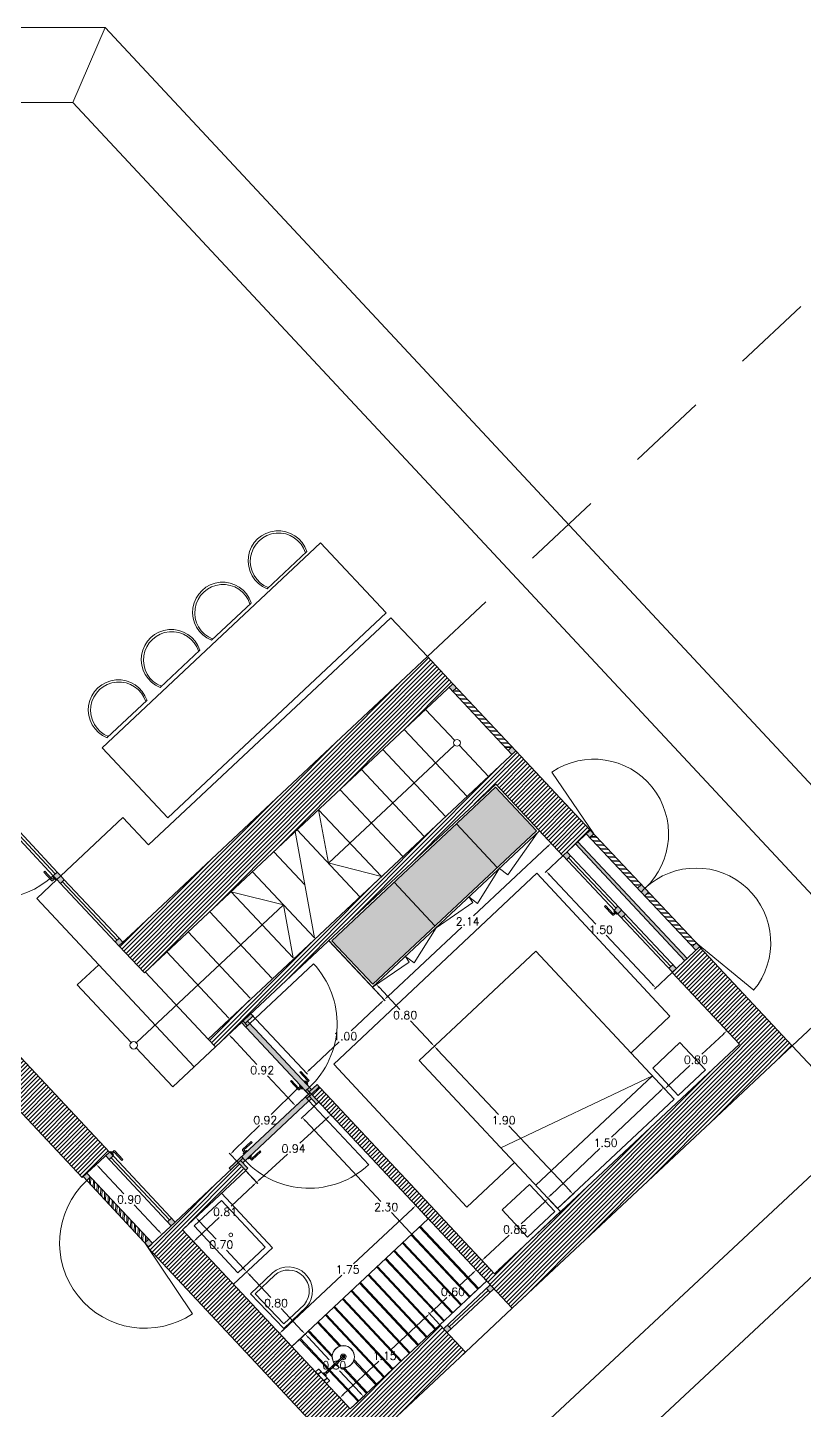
# Model space of a CAD drawing. Header units: millimetres. Extents: x 51 to 284, y 32 to 237.
# Drawn here: x 186.68 to 193.96, y 222.58 to 235.54 of the extents above; entities that cross this region are included whole.
import ezdxf

# ---------------------------------------------------------------- set-up
doc = ezdxf.new("R2010")
doc.units = ezdxf.units.MM
doc.linetypes.add('CENTER2', pattern=[1.125, 0.75, -0.125, 0.125, -0.125])
doc.linetypes.add('JIS_02_0.7', pattern=[1.35, 0.75, -0.6])
for name, color, linetype, lineweight in [('A_Proj03', 251, 'JIS_02_0.7', 13), ('detalle', 6, 'Continuous', 5), ('FUSTERIA', 2, 'Continuous', 15), ('MUR', 5, 'Continuous', 25), ('PROYECTADO', 1, 'Continuous', 18), ('somb. Muro', 251, 'Continuous', 15), ('sombreado', 253, 'Continuous', 13)]:
    doc.layers.add(name, color=color, linetype=linetype, lineweight=lineweight)
doc.layers.add('L01', color=1, linetype='Continuous')
doc.layers.add('SS_VEGETACION', color=7, linetype='Continuous', true_color=0x8ba14f)
doc.styles.add('ROMANS', font='romans.shx')
doc.dimstyles.new('martacota1', dxfattribs={"dimscale": 0.3, "dimtxt": 0.15, "dimasz": 0.15, "dimexe": 0.05, "dimexo": 0, "dimgap": 0.05, "dimtad": 0, "dimtih": 1, "dimtoh": 1, "dimzin": 0, "dimdsep": 46, "dimtxsty": 'ROMANS', "dimcen": 0.05, "dimclrt": 7, "dimadec": 0, "dimazin": 0, "dimtfac": 0.1, "dimtix": 1, "dimtmove": 1, "dimatfit": 3, "dimfxl": 1, "dimtolj": 1, "dimtzin": 1, "dimarcsym": 0})

# ---------------------------------------------------------------- blocks, each defined once
blk = doc.blocks.new('GRIFO DUCHA')
for p, q in [((-0.075, 0.001), (-0.075, 0.039)), ((-0.074, 0.04), (-0.0417, 0.04)), ((-0.074, 0), (-0.0417, 0)), ((-0.0415, 0.0398), (-0.0415, 0.0002)), ((-0.0415, 0.039), (-0.04, 0.039)), ((-0.0415, 0.001), (-0.04, 0.001)), ((-0.04, 0), (-0.04, 0.04)), ((-0.04, 0.04), (-0.012, 0.04)), ((-0.04, 0), (0.04, 0)), ((-0.012, 0.04), (0.04, 0.04)), ((0.04, 0.04), (0.04, 0)), ((0.0415, 0.039), (0.04, 0.039)), ((0.0415, 0.001), (0.04, 0.001)), ((0.0415, 0.0002), (0.0415, 0.0398)), ((0.074, 0.04), (0.0417, 0.04)), ((0.074, 0), (0.0417, 0)), ((0.075, 0.039), (0.075, 0.001))]:
    blk.add_line(p, q)
for centre, radius, start, end in [((-0.074, 0.039), 0.001, 90, 180), ((-0.074, 0.001), 0.001, 180, 270), ((-0.0417, 0.0398), 0.0002, 0, 90), ((-0.0417, 0.0002), 0.0002, 270, 0), ((0.0417, 0.0398), 0.0002, 90, 180), ((0.0417, 0.0002), 0.0002, 180, 270), ((0.074, 0.039), 0.001, 0, 90), ((0.074, 0.001), 0.001, 270, 0)]:
    blk.add_arc(centre, radius, start, end)
blk = doc.blocks.new('SE2')
at = {"linetype": 'Continuous'}
for p, q in [((171, 778), (171, 764)), ((242, 778), (172, 778)), ((172, 763), (241, 763)), ((191, 763), (191, 691)), ((222, 691), (222, 763)), ((242, 764), (242, 778)), ((195, 691), (191, 691)), ((191, 691), (191, 684)), ((195, 707), (195, 666)), ((195, 666), (195, 347)), ((218, 666), (218, 707)), ((222, 691), (218, 691)), ((218, 347), (218, 666)), ((223, 725), (222, 725)), ((222, 684), (222, 691)), ((191, 315), (191, 310)), ((191, 303), (191, 310)), ((191, 303), (191, 299)), ((195, 347), (195, 307)), ((202, 295), (201, 295)), ((202, 295), (211, 295)), ((213, 295), (211, 295)), ((218, 307), (218, 347)), ((223, 310), (223, 315)), ((223, 303), (223, 310)), ((223, 299), (223, 303))]:
    blk.add_line(p, q, dxfattribs=at)
at = {"linetype": 'CENTER2'}
blk.add_line((227, 778), (187, 778), dxfattribs=at)
at = {"linetype": 'Continuous'}
for centre, radius, start, end in [((172, 778), 0.2, 90, 180), ((172, 764), 1, 180, 270), ((241, 764), 1, 270, 0), ((242, 778), 0.2, 0, 90), ((207, 307), 200, 93.2889, 0), ((207, 307), 198, 93.3315, 0), ((207, 307), 198, 93.3315, 0), ((191, 691), 0.2, 90, 180), ((191, 684), 0.2, 180, 262.9118), ((207, 807), 125, 262.9118, 264.7213), ((207, 707), 11.5, 0, 180), ((207, 807), 125, 275.2787, 277.0882), ((207, 307), 200, 0, 86.7111), ((207, 307), 198, 0, 86.6685), ((207, 307), 198, 0, 86.6685), ((222, 691), 0.2, 0, 90), ((222, 684), 0.2, 277.0882, 0), ((207, 307), 49.6, 103.398, 0), ((207, 307), 27.7, 114.5132, 0), ((207, 307), 18, 156.4435, 203.5565), ((207, 307), 18, 129.709, 156.4435), ((197, 312), 6.74, 149.0142, 158.6471), ((197, 302), 7.29, 201.7179, 210.6195), ((207, 307), 18, 203.5565, 336.4435), ((207, 307), 16.4, 134.6563, 167.9269), ((207, 307), 16.4, 192.0731, 347.9269), ((207, 307), 14.7, 141.4728, 0), ((207, 307), 13.5, 148.4137, 0), ((207, 307), 13.3, 149.8441, 244.4562), ((207, 307), 11.5, 180, 0), ((207, 307), 13.3, 295.5438, 30.1559), ((207, 307), 49.6, 0, 76.602), ((207, 307), 27.7, 0, 65.4868), ((207, 307), 18, 23.5565, 50.291), ((207, 307), 16.4, 12.0731, 45.3437), ((207, 307), 14.7, 0, 38.5272), ((207, 307), 13.5, 0, 31.5863), ((217, 311), 7.29, 21.7179, 30.6195), ((207, 307), 18, 336.4435, 23.5565), ((217, 302), 6.74, 329.0149, 338.6478)]:
    blk.add_arc(centre, radius, start, end, dxfattribs=at)
blk = doc.blocks.new('DUCHA')
blk.add_lwpolyline([(0.007, 0.266), (0.007, 0.287, 1), (-0.005, 0.287), (-0.005, 0.266), (-0.005, 0.099), (-0.005, 0.077, 1), (0.007, 0.077), (0.007, 0.099)], format="xyb", close=True)
at = {"xscale": -0.0005238808391526, "yscale": 0.0005238808391526, "zscale": 0.0005238808391526, "rotation": 180}
blk.add_blockref('SE2', (-0.108, 0.448), dxfattribs=at)
at = {"extrusion": (0, 0, -1), "zscale": -0.9999999999999994}
blk.add_blockref('GRIFO DUCHA', (0, 0), dxfattribs=at)
blk = doc.blocks.new('*D172')
at = {"layer": 'Defpoints', "color": 0, "transparency": 16777216}
for p in [(188.72, 224.833), (188.824, 224.722), (188.128, 224.276)]:
    blk.add_point(p, dxfattribs=at)
at = {"layer": 'SS_VEGETACION', "color": 0, "lineweight": -2, "transparency": 16777216}
for p, q in [((188.72, 224.833), (188.834, 224.711)), ((188.791, 224.691), (188.584, 224.496)), ((188.265, 224.196), (188.472, 224.391)), ((188.128, 224.276), (188.242, 224.154))]:
    blk.add_line(p, q, dxfattribs=at)
at = {"layer": 'SS_VEGETACION', "color": 0, "transparency": 16777216}
for points in [[(188.786, 224.697), (188.796, 224.686), (188.824, 224.722)], [(188.26, 224.201), (188.27, 224.19), (188.232, 224.165)]]:
    blk.add_solid(points, dxfattribs=at)
at = {"layer": 'SS_VEGETACION', "color": 7, "transparency": 16777216, "insert": (188.528, 224.444), "char_height": 0.075, "attachment_point": 5, "style": 'ROMANS'}
blk.add_mtext('\\A1;0.81', dxfattribs=at)
blk = doc.blocks.new('*D173')
at = {"layer": 'Defpoints', "color": 0, "transparency": 16777216}
for p in [(189.415, 225.466), (189.518, 225.353), (188.72, 224.833)]:
    blk.add_point(p, dxfattribs=at)
at = {"layer": 'SS_VEGETACION', "color": 0, "lineweight": -2, "transparency": 16777216}
for p, q in [((189.415, 225.466), (189.528, 225.342)), ((189.484, 225.323), (189.228, 225.089)), ((188.856, 224.751), (189.112, 224.984)), ((188.72, 224.833), (188.832, 224.709))]:
    blk.add_line(p, q, dxfattribs=at)
at = {"layer": 'SS_VEGETACION', "color": 0, "transparency": 16777216}
for points in [[(189.479, 225.328), (189.489, 225.317), (189.518, 225.353)], [(188.85, 224.756), (188.861, 224.745), (188.822, 224.72)]]:
    blk.add_solid(points, dxfattribs=at)
at = {"layer": 'SS_VEGETACION', "color": 7, "transparency": 16777216, "insert": (189.17, 225.037), "char_height": 0.075, "attachment_point": 5, "style": 'ROMANS'}
blk.add_mtext('\\A1;0.94', dxfattribs=at)
blk = doc.blocks.new('*D174')
at = {"layer": 'Defpoints', "color": 0, "transparency": 16777216}
for p in [(188.128, 224.276), (188.731, 223.881), (188.607, 223.765)]:
    blk.add_point(p, dxfattribs=at)
at = {"layer": 'SS_VEGETACION', "color": 0, "lineweight": -2, "transparency": 16777216}
for p, q in [((188.128, 224.276), (188.263, 224.403)), ((188.283, 224.36), (188.443, 224.189)), ((188.701, 223.914), (188.541, 224.084)), ((188.607, 223.765), (188.742, 223.892))]:
    blk.add_line(p, q, dxfattribs=at)
at = {"layer": 'SS_VEGETACION', "color": 0, "transparency": 16777216}
for points in [[(188.288, 224.365), (188.277, 224.355), (188.252, 224.393)], [(188.706, 223.919), (188.695, 223.909), (188.731, 223.881)]]:
    blk.add_solid(points, dxfattribs=at)
at = {"layer": 'SS_VEGETACION', "color": 7, "transparency": 16777216, "insert": (188.492, 224.137), "char_height": 0.075, "attachment_point": 5, "style": 'ROMANS'}
blk.add_mtext('\\A1;0.70', dxfattribs=at)
blk = doc.blocks.new('*D175')
at = {"layer": 'Defpoints', "color": 0, "transparency": 16777216}
for p in [(188.607, 223.765), (189.154, 223.181), (189.279, 223.298)]:
    blk.add_point(p, dxfattribs=at)
at = {"layer": 'SS_VEGETACION', "color": 0, "lineweight": -2, "transparency": 16777216}
for p, q in [((188.607, 223.765), (188.742, 223.892)), ((188.762, 223.848), (188.956, 223.642)), ((189.248, 223.33), (189.054, 223.537)), ((189.154, 223.181), (189.289, 223.308))]:
    blk.add_line(p, q, dxfattribs=at)
at = {"layer": 'SS_VEGETACION', "color": 0, "transparency": 16777216}
for points in [[(188.768, 223.854), (188.757, 223.843), (188.731, 223.881)], [(189.253, 223.335), (189.242, 223.325), (189.279, 223.298)]]:
    blk.add_solid(points, dxfattribs=at)
at = {"layer": 'SS_VEGETACION', "color": 7, "transparency": 16777216, "insert": (189.005, 223.589), "char_height": 0.075, "attachment_point": 5, "style": 'ROMANS'}
blk.add_mtext('\\A1;0.80', dxfattribs=at)
blk = doc.blocks.new('*D176')
at = {"layer": 'Defpoints', "color": 0, "transparency": 16777216}
for p in [(189.154, 223.181), (189.826, 222.714), (189.701, 222.597)]:
    blk.add_point(p, dxfattribs=at)
at = {"layer": 'SS_VEGETACION', "color": 0, "lineweight": -2, "transparency": 16777216}
for p, q in [((189.154, 223.181), (189.29, 223.308)), ((189.309, 223.265), (189.503, 223.058)), ((189.795, 222.747), (189.601, 222.953)), ((189.701, 222.597), (189.837, 222.724))]:
    blk.add_line(p, q, dxfattribs=at)
at = {"layer": 'SS_VEGETACION', "color": 0, "transparency": 16777216}
for points in [[(189.315, 223.27), (189.304, 223.26), (189.279, 223.298)], [(189.8, 222.752), (189.789, 222.742), (189.826, 222.714)]]:
    blk.add_solid(points, dxfattribs=at)
at = {"layer": 'SS_VEGETACION', "color": 7, "transparency": 16777216, "insert": (189.552, 223.006), "char_height": 0.075, "attachment_point": 5, "style": 'ROMANS'}
blk.add_mtext('\\A1;0.80', dxfattribs=at)
blk = doc.blocks.new('*D177')
at = {"layer": 'Defpoints', "color": 0, "transparency": 16777216}
for p in [(190.445, 223.49), (190.542, 223.386), (189.701, 222.597)]:
    blk.add_point(p, dxfattribs=at)
at = {"layer": 'SS_VEGETACION', "color": 0, "lineweight": -2, "transparency": 16777216}
for p, q in [((190.412, 223.459), (190.08, 223.148)), ((190.542, 223.386), (190.435, 223.501)), ((189.636, 222.732), (189.968, 223.043)), ((189.701, 222.597), (189.593, 222.712))]:
    blk.add_line(p, q, dxfattribs=at)
at = {"layer": 'SS_VEGETACION', "color": 0, "transparency": 16777216}
for points in [[(190.407, 223.464), (190.417, 223.453), (190.445, 223.49)], [(189.631, 222.738), (189.642, 222.727), (189.604, 222.701)]]:
    blk.add_solid(points, dxfattribs=at)
at = {"layer": 'SS_VEGETACION', "color": 7, "transparency": 16777216, "insert": (190.024, 223.095), "char_height": 0.075, "attachment_point": 5, "style": 'ROMANS'}
blk.add_mtext('\\A1;1.15', dxfattribs=at)
blk = doc.blocks.new('*D178')
at = {"layer": 'Defpoints', "color": 0, "transparency": 16777216}
for p in [(190.883, 223.9), (190.98, 223.796), (190.542, 223.386)]:
    blk.add_point(p, dxfattribs=at)
at = {"layer": 'SS_VEGETACION', "color": 0, "lineweight": -2, "transparency": 16777216}
for p, q in [((190.85, 223.869), (190.72, 223.747)), ((190.98, 223.796), (190.872, 223.911)), ((190.478, 223.52), (190.608, 223.642)), ((190.542, 223.386), (190.435, 223.501))]:
    blk.add_line(p, q, dxfattribs=at)
at = {"layer": 'SS_VEGETACION', "color": 0, "transparency": 16777216}
for points in [[(190.845, 223.875), (190.855, 223.864), (190.883, 223.9)], [(190.472, 223.526), (190.483, 223.515), (190.445, 223.49)]]:
    blk.add_solid(points, dxfattribs=at)
at = {"layer": 'SS_VEGETACION', "color": 7, "transparency": 16777216, "insert": (190.664, 223.695), "char_height": 0.075, "attachment_point": 5, "style": 'ROMANS'}
blk.add_mtext('\\A1;0.60', dxfattribs=at)
blk = doc.blocks.new('*D179')
at = {"layer": 'Defpoints', "color": 0, "transparency": 16777216}
for p in [(189.406, 225.474), (190.98, 223.796), (190.825, 223.65)]:
    blk.add_point(p, dxfattribs=at)
at = {"layer": 'SS_VEGETACION', "color": 0, "lineweight": -2, "transparency": 16777216}
for p, q in [((189.406, 225.474), (189.24, 225.318)), ((189.282, 225.296), (189.988, 224.542)), ((190.794, 223.683), (190.087, 224.437)), ((190.98, 223.796), (190.814, 223.64))]:
    blk.add_line(p, q, dxfattribs=at)
at = {"layer": 'SS_VEGETACION', "color": 0, "transparency": 16777216}
for points in [[(189.287, 225.301), (189.276, 225.291), (189.251, 225.329)], [(190.799, 223.688), (190.788, 223.678), (190.825, 223.65)]]:
    blk.add_solid(points, dxfattribs=at)
at = {"layer": 'SS_VEGETACION', "color": 7, "transparency": 16777216, "insert": (190.038, 224.489), "char_height": 0.075, "attachment_point": 5, "style": 'ROMANS'}
blk.add_mtext('\\A1;2.30', dxfattribs=at)
blk = doc.blocks.new('*D180')
at = {"layer": 'Defpoints', "color": 0, "transparency": 16777216}
for p in [(190.317, 224.504), (190.433, 224.38), (189.154, 223.181)]:
    blk.add_point(p, dxfattribs=at)
at = {"layer": 'SS_VEGETACION', "color": 0, "lineweight": -2, "transparency": 16777216}
for p, q in [((190.433, 224.38), (190.306, 224.515)), ((190.284, 224.473), (189.733, 223.957)), ((189.071, 223.336), (189.621, 223.852)), ((189.154, 223.181), (189.028, 223.316))]:
    blk.add_line(p, q, dxfattribs=at)
at = {"layer": 'SS_VEGETACION', "color": 0, "transparency": 16777216}
for points in [[(190.279, 224.478), (190.289, 224.467), (190.317, 224.504)], [(189.066, 223.341), (189.076, 223.33), (189.038, 223.305)]]:
    blk.add_solid(points, dxfattribs=at)
at = {"layer": 'SS_VEGETACION', "color": 7, "transparency": 16777216, "insert": (189.677, 223.904), "char_height": 0.075, "attachment_point": 5, "style": 'ROMANS'}
blk.add_mtext('\\A1;1.75', dxfattribs=at)
blk = doc.blocks.new('*D181')
at = {"layer": 'Defpoints', "color": 0, "transparency": 16777216}
for p in [(191.556, 224.57), (191.673, 224.446), (191.053, 223.864)]:
    blk.add_point(p, dxfattribs=at)
at = {"layer": 'SS_VEGETACION', "color": 0, "lineweight": -2, "transparency": 16777216}
for p, q in [((191.524, 224.539), (191.302, 224.332)), ((191.673, 224.446), (191.546, 224.581)), ((190.969, 224.02), (191.19, 224.227)), ((191.053, 223.864), (190.926, 224))]:
    blk.add_line(p, q, dxfattribs=at)
at = {"layer": 'SS_VEGETACION', "color": 0, "transparency": 16777216}
for points in [[(191.519, 224.545), (191.529, 224.534), (191.556, 224.57)], [(190.964, 224.025), (190.974, 224.014), (190.936, 223.989)]]:
    blk.add_solid(points, dxfattribs=at)
at = {"layer": 'SS_VEGETACION', "color": 7, "transparency": 16777216, "insert": (191.246, 224.279), "char_height": 0.075, "attachment_point": 5, "style": 'ROMANS'}
blk.add_mtext('\\A1;0.85', dxfattribs=at)
blk = doc.blocks.new('*D182')
at = {"layer": 'Defpoints', "color": 0, "transparency": 16777216}
for p in [(192.639, 225.607), (192.639, 225.607), (191.551, 224.574)]:
    blk.add_point(p, dxfattribs=at)
at = {"layer": 'SS_VEGETACION', "color": 0, "lineweight": -2, "transparency": 16777216}
for p, q in [((192.607, 225.576), (192.151, 225.143)), ((192.639, 225.607), (192.629, 225.618)), ((191.584, 224.605), (192.04, 225.038)), ((191.551, 224.574), (191.541, 224.585))]:
    blk.add_line(p, q, dxfattribs=at)
at = {"layer": 'SS_VEGETACION', "color": 0, "transparency": 16777216}
for points in [[(192.601, 225.581), (192.612, 225.571), (192.639, 225.607)], [(191.579, 224.611), (191.589, 224.6), (191.551, 224.574)]]:
    blk.add_solid(points, dxfattribs=at)
at = {"layer": 'SS_VEGETACION', "color": 7, "transparency": 16777216, "insert": (192.095, 225.091), "char_height": 0.075, "attachment_point": 5, "style": 'ROMANS'}
blk.add_mtext('\\A1;1.50', dxfattribs=at)
blk = doc.blocks.new('*D183')
at = {"layer": 'Defpoints', "color": 0, "transparency": 16777216}
for p in [(193.232, 226.142), (193.232, 226.141), (192.651, 225.596)]:
    blk.add_point(p, dxfattribs=at)
at = {"layer": 'SS_VEGETACION', "color": 0, "lineweight": -2, "transparency": 16777216}
for p, q in [((193.199, 226.111), (192.997, 225.922)), ((193.232, 226.141), (193.221, 226.153)), ((192.683, 225.627), (192.885, 225.817)), ((192.651, 225.596), (192.64, 225.608))]:
    blk.add_line(p, q, dxfattribs=at)
at = {"layer": 'SS_VEGETACION', "color": 0, "transparency": 16777216}
for points in [[(193.194, 226.117), (193.204, 226.106), (193.232, 226.142)], [(192.678, 225.633), (192.688, 225.622), (192.65, 225.597)]]:
    blk.add_solid(points, dxfattribs=at)
at = {"layer": 'SS_VEGETACION', "color": 7, "transparency": 16777216, "insert": (192.941, 225.869), "char_height": 0.075, "attachment_point": 5, "style": 'ROMANS'}
blk.add_mtext('\\A1;0.80', dxfattribs=at)
blk = doc.blocks.new('*D184')
at = {"layer": 'Defpoints', "color": 0, "transparency": 16777216}
for p in [(190.489, 225.996), (190.346, 225.862), (191.645, 224.475)]:
    blk.add_point(p, dxfattribs=at)
at = {"layer": 'SS_VEGETACION', "color": 0, "lineweight": -2, "transparency": 16777216}
for p, q in [((190.346, 225.862), (190.5, 226.007)), ((190.52, 225.963), (191.09, 225.356)), ((191.758, 224.643), (191.188, 225.251)), ((191.645, 224.475), (191.8, 224.62))]:
    blk.add_line(p, q, dxfattribs=at)
at = {"layer": 'SS_VEGETACION', "color": 0, "transparency": 16777216}
for points in [[(190.526, 225.969), (190.515, 225.958), (190.489, 225.996)], [(191.764, 224.648), (191.753, 224.638), (191.789, 224.61)]]:
    blk.add_solid(points, dxfattribs=at)
at = {"layer": 'SS_VEGETACION', "color": 7, "transparency": 16777216, "insert": (191.139, 225.303), "char_height": 0.075, "attachment_point": 5, "style": 'ROMANS'}
blk.add_mtext('\\A1;1.90', dxfattribs=at)
blk = doc.blocks.new('*D185')
at = {"layer": 'Defpoints', "color": 0, "transparency": 16777216}
for p in [(189.943, 226.579), (189.943, 226.579), (190.489, 225.996)]:
    blk.add_point(p, dxfattribs=at)
at = {"layer": 'SS_VEGETACION', "color": 0, "lineweight": -2, "transparency": 16777216}
for p, q in [((189.943, 226.579), (189.954, 226.59)), ((189.974, 226.547), (190.167, 226.34)), ((190.459, 226.029), (190.265, 226.235)), ((190.489, 225.996), (190.5, 226.007))]:
    blk.add_line(p, q, dxfattribs=at)
at = {"layer": 'SS_VEGETACION', "color": 0, "transparency": 16777216}
for points in [[(189.979, 226.552), (189.968, 226.541), (189.943, 226.579)], [(190.464, 226.034), (190.453, 226.024), (190.489, 225.996)]]:
    blk.add_solid(points, dxfattribs=at)
at = {"layer": 'SS_VEGETACION', "color": 7, "transparency": 16777216, "insert": (190.216, 226.288), "char_height": 0.075, "attachment_point": 5, "style": 'ROMANS'}
blk.add_mtext('\\A1;0.80', dxfattribs=at)
blk = doc.blocks.new('*D186')
at = {"layer": 'Defpoints', "color": 0, "transparency": 16777216}
for p in [(191.475, 228.016), (191.584, 227.899), (189.911, 226.549)]:
    blk.add_point(p, dxfattribs=at)
at = {"layer": 'SS_VEGETACION', "color": 0, "lineweight": -2, "transparency": 16777216}
for p, q in [((191.475, 228.016), (191.594, 227.888)), ((191.551, 227.868), (190.858, 227.218)), ((190.053, 226.463), (190.746, 227.113)), ((189.911, 226.549), (190.03, 226.422))]:
    blk.add_line(p, q, dxfattribs=at)
at = {"layer": 'SS_VEGETACION', "color": 0, "transparency": 16777216}
for points in [[(191.546, 227.874), (191.557, 227.863), (191.584, 227.899)], [(190.048, 226.469), (190.058, 226.458), (190.02, 226.433)]]:
    blk.add_solid(points, dxfattribs=at)
at = {"layer": 'SS_VEGETACION', "color": 7, "transparency": 16777216, "insert": (190.802, 227.166), "char_height": 0.075, "attachment_point": 5, "style": 'ROMANS'}
blk.add_mtext('\\A1;2.14', dxfattribs=at)
blk = doc.blocks.new('*D187')
at = {"layer": 'Defpoints', "color": 0, "transparency": 16777216}
for p in [(188.682, 226.22), (189.31, 225.548), (189.19, 225.436)]:
    blk.add_point(p, dxfattribs=at)
at = {"layer": 'SS_VEGETACION', "color": 0, "lineweight": -2, "transparency": 16777216}
for p, q in [((188.682, 226.22), (188.551, 226.097)), ((188.593, 226.075), (188.827, 225.825)), ((189.159, 225.469), (188.925, 225.72)), ((189.31, 225.548), (189.179, 225.426))]:
    blk.add_line(p, q, dxfattribs=at)
at = {"layer": 'SS_VEGETACION', "color": 0, "transparency": 16777216}
for points in [[(188.598, 226.08), (188.587, 226.07), (188.562, 226.108)], [(189.165, 225.474), (189.154, 225.464), (189.19, 225.436)]]:
    blk.add_solid(points, dxfattribs=at)
at = {"layer": 'SS_VEGETACION', "color": 7, "transparency": 16777216, "insert": (188.876, 225.772), "char_height": 0.075, "attachment_point": 5, "style": 'ROMANS'}
blk.add_mtext('\\A1;0.92', dxfattribs=at)
blk = doc.blocks.new('*D188')
at = {"layer": 'Defpoints', "color": 0, "transparency": 16777216}
for p in [(189.31, 225.548), (188.576, 224.983), (188.651, 224.906)]:
    blk.add_point(p, dxfattribs=at)
at = {"layer": 'SS_VEGETACION', "color": 0, "lineweight": -2, "transparency": 16777216}
for p, q in [((189.202, 225.594), (188.959, 225.357)), ((189.31, 225.548), (189.224, 225.636)), ((188.608, 225.015), (188.851, 225.252)), ((188.651, 224.906), (188.565, 224.994))]:
    blk.add_line(p, q, dxfattribs=at)
at = {"layer": 'SS_VEGETACION', "color": 0, "transparency": 16777216}
for points in [[(189.197, 225.6), (189.207, 225.589), (189.234, 225.626)], [(188.603, 225.02), (188.613, 225.009), (188.576, 224.983)]]:
    blk.add_solid(points, dxfattribs=at)
at = {"layer": 'SS_VEGETACION', "color": 7, "transparency": 16777216, "insert": (188.905, 225.304), "char_height": 0.075, "attachment_point": 5, "style": 'ROMANS'}
blk.add_mtext('\\A1;0.92', dxfattribs=at)
blk = doc.blocks.new('*D189')
at = {"layer": 'Defpoints', "color": 0, "transparency": 16777216}
for p in [(191.694, 227.782), (192.72, 226.688), (192.564, 226.542)]:
    blk.add_point(p, dxfattribs=at)
at = {"layer": 'SS_VEGETACION', "color": 0, "lineweight": -2, "transparency": 16777216}
for p, q in [((191.694, 227.782), (191.527, 227.626)), ((191.569, 227.603), (192.002, 227.142)), ((192.533, 226.575), (192.1, 227.037)), ((192.72, 226.688), (192.553, 226.532))]:
    blk.add_line(p, q, dxfattribs=at)
at = {"layer": 'SS_VEGETACION', "color": 0, "transparency": 16777216}
for points in [[(191.574, 227.609), (191.563, 227.598), (191.538, 227.636)], [(192.539, 226.58), (192.528, 226.57), (192.564, 226.542)]]:
    blk.add_solid(points, dxfattribs=at)
at = {"layer": 'SS_VEGETACION', "color": 7, "transparency": 16777216, "insert": (192.051, 227.089), "char_height": 0.075, "attachment_point": 5, "style": 'ROMANS'}
blk.add_mtext('\\A1;1.50', dxfattribs=at)
blk = doc.blocks.new('*D195')
at = {"layer": 'Defpoints', "color": 0, "transparency": 16777216}
for p in [(187.444, 225.005), (188.059, 224.349), (187.936, 224.233)]:
    blk.add_point(p, dxfattribs=at)
at = {"layer": 'SS_VEGETACION', "color": 0, "lineweight": -2, "transparency": 16777216}
for p, q in [((187.444, 225.005), (187.309, 224.879)), ((187.351, 224.857), (187.579, 224.614)), ((187.905, 224.266), (187.677, 224.509)), ((188.059, 224.349), (187.925, 224.223))]:
    blk.add_line(p, q, dxfattribs=at)
at = {"layer": 'SS_VEGETACION', "color": 0, "transparency": 16777216}
for points in [[(187.357, 224.862), (187.346, 224.852), (187.32, 224.89)], [(187.911, 224.271), (187.9, 224.261), (187.936, 224.233)]]:
    blk.add_solid(points, dxfattribs=at)
at = {"layer": 'SS_VEGETACION', "color": 7, "transparency": 16777216, "insert": (187.628, 224.561), "char_height": 0.075, "attachment_point": 5, "style": 'ROMANS'}
blk.add_mtext('\\A1;0.90', dxfattribs=at)
blk = doc.blocks.new('*D196')
at = {"layer": 'Defpoints', "color": 0, "transparency": 16777216}
for p in [(189.499, 226.986), (190.019, 226.432), (188.769, 226.301)]:
    blk.add_point(p, dxfattribs=at)
at = {"layer": 'SS_VEGETACION', "color": 0, "lineweight": -2, "transparency": 16777216}
for p, q in [((189.499, 226.986), (190.029, 226.421)), ((188.769, 226.301), (189.299, 225.736)), ((189.986, 226.401), (189.71, 226.142)), ((189.322, 225.778), (189.598, 226.037))]:
    blk.add_line(p, q, dxfattribs=at)
at = {"layer": 'SS_VEGETACION', "color": 0, "transparency": 16777216}
for points in [[(189.981, 226.406), (189.991, 226.396), (190.019, 226.432)], [(189.316, 225.784), (189.327, 225.773), (189.289, 225.747)]]:
    blk.add_solid(points, dxfattribs=at)
at = {"layer": 'SS_VEGETACION', "color": 7, "transparency": 16777216, "insert": (189.654, 226.09), "char_height": 0.075, "attachment_point": 5, "style": 'ROMANS'}
blk.add_mtext('\\A1;1.00', dxfattribs=at)

msp = doc.modelspace()

# ---------------------------------------------------------------- hatches: boundary and pattern name
at = {"layer": 'somb. Muro'}
h = msp.add_hatch(dxfattribs=at)
h.set_pattern_fill('ANSI31', color=256, scale=0.0089, angle=0.1504)
h.set_pattern_definition([(45.150388, (-20.914098, 200.563602), (-0.0200334467, 0.0199285553), [])])
h.paths.add_polyline_path([(186.521, 225.99), (186.266, 225.75), (187.188, 224.766), (187.444, 225.005)])
h.paths.add_polyline_path([(188.059, 224.349), (187.804, 224.109), (189.685, 222.102), (189.94, 222.342)])
h.paths.add_polyline_path([(190.782, 223.13), (190.542, 223.386), (189.701, 222.597), (189.94, 222.342)])
h.paths.add_polyline_path([(188.37, 226.064), (188.438, 225.991), (188.696, 226.233), (188.805, 226.335), (191.065, 228.453), (190.996, 228.526)])
h.paths.add_polyline_path([(189.411, 225.616), (189.338, 225.548), (190.98, 223.796), (191.219, 223.541), (193.844, 226.001), (192.975, 226.927), (192.72, 226.688), (193.349, 226.017), (191.053, 223.864)])
h.paths.add_polyline_path([(188.647, 224.9), (188.059, 224.349), (188.128, 224.276), (188.715, 224.827)])
h.paths.add_polyline_path([(187.772, 226.683), (190.663, 229.393), (190.424, 229.649), (187.788, 227.177), (187.788, 227.177), (187.751, 227.143), (187.64, 227.039), (187.532, 226.938)])
h.paths.add_polyline_path([(191.252, 228.766), (190.996, 228.526), (191.694, 227.782), (191.949, 228.022)])
at = {"layer": 'sombreado', "transparency": 33554564}
h = msp.add_hatch(color=256, dxfattribs=at)
h.dxf.hatch_style = 1
h.paths.add_polyline_path([(190.698, 229.357), (190.663, 229.393), (190.627, 229.359), (190.661, 229.323)])
h.paths.add_polyline_path([(191.252, 228.766), (191.217, 228.802), (191.181, 228.768), (191.215, 228.732)])
at = {"layer": 'sombreado'}
h = msp.add_hatch(dxfattribs=at)
h.set_pattern_fill('ANSI32', color=256, scale=0.0038, angle=132.9316)
h.set_pattern_definition([(177.93159, (-31.84513, 293.85956), (-0.0013063757, -0.036171417), []), (177.93159, (-31.856753, 293.872054), (-0.0013063757, -0.036171417), [])])
h.paths.add_polyline_path([(191.181, 228.768), (191.217, 228.802), (190.698, 229.357), (190.661, 229.323)])
at = {"layer": 'sombreado', "transparency": 33554564}
h = msp.add_hatch(color=256, dxfattribs=at)
h.dxf.hatch_style = 1
h.paths.add_polyline_path([(189.529, 226.986), (189.912, 226.577), (191.447, 228.017), (191.064, 228.425)])
h = msp.add_hatch(color=256, dxfattribs=at)
h.dxf.hatch_style = 1
h.paths.add_polyline_path([(186.987, 227.593), (186.953, 227.629), (186.916, 227.595), (186.95, 227.559)])
h.paths.add_polyline_path([(187.021, 227.556), (186.987, 227.593), (186.95, 227.559), (186.985, 227.522)])
h.paths.add_polyline_path([(186.407, 228.214), (186.373, 228.251), (186.337, 228.217), (186.371, 228.18)])
h.paths.add_polyline_path([(187.534, 227.009), (187.498, 226.975), (187.532, 226.938), (187.568, 226.972)])
h = msp.add_hatch(color=256, dxfattribs=at)
h.dxf.hatch_style = 1
h.paths.add_polyline_path([(192.943, 226.967), (192.978, 226.93), (192.941, 226.896), (192.907, 226.932)])
h.paths.add_polyline_path([(192.464, 227.477), (192.498, 227.44), (192.462, 227.406), (192.428, 227.442)])
h.paths.add_polyline_path([(192.43, 227.513), (192.464, 227.477), (192.428, 227.442), (192.393, 227.479)])
h.paths.add_polyline_path([(191.95, 228.023), (191.985, 227.987), (191.948, 227.953), (191.914, 227.989)])
h.paths.add_polyline_path([(191.732, 227.818), (191.766, 227.781), (191.73, 227.747), (191.695, 227.784)])
h.paths.add_polyline_path([(192.211, 227.308), (192.245, 227.271), (192.209, 227.237), (192.175, 227.273)])
h.paths.add_polyline_path([(192.245, 227.271), (192.28, 227.235), (192.243, 227.201), (192.209, 227.237)])
h.paths.add_polyline_path([(192.725, 226.761), (192.759, 226.725), (192.722, 226.69), (192.688, 226.727)])
at = {"layer": 'sombreado'}
h = msp.add_hatch(dxfattribs=at)
h.set_pattern_fill('ANSI32', color=256, scale=0.0038, angle=132.9316)
h.set_pattern_definition([(177.93159, (306.606046, 146.447857), (-0.001306376, -0.036171417), []), (177.93159, (306.594424, 146.46035), (-0.001306376, -0.036171417), [])])
h.paths.add_polyline_path([(192.498, 227.44), (192.462, 227.406), (192.907, 226.932), (192.943, 226.967)])
h.paths.add_polyline_path([(192.393, 227.479), (192.43, 227.513), (191.985, 227.987), (191.948, 227.953)])
at = {"layer": 'sombreado', "transparency": 33554564}
h = msp.add_hatch(color=256, dxfattribs=at)
h.dxf.hatch_style = 1
h.paths.add_polyline_path([(191.834, 227.913), (191.812, 227.893), (192.837, 226.797), (192.859, 226.818)])
h = msp.add_hatch(color=256, dxfattribs=at)
h.dxf.hatch_style = 1
h.paths.add_polyline_path([(188.79, 226.28), (188.769, 226.302), (188.696, 226.233), (188.717, 226.211)])
h.paths.add_polyline_path([(188.696, 226.233), (188.682, 226.219), (188.722, 226.176), (188.737, 226.189)])
h.paths.add_polyline_path([(188.759, 226.21), (188.739, 226.232), (188.717, 226.211), (188.737, 226.189)])
h.paths.add_polyline_path([(188.806, 226.159), (188.759, 226.21), (188.737, 226.189), (188.722, 226.176), (189.282, 225.577), (189.319, 225.612)])
h.paths.add_polyline_path([(189.319, 225.612), (189.297, 225.591), (189.317, 225.569), (189.338, 225.547), (189.411, 225.616), (189.391, 225.638), (189.339, 225.59)])
h.paths.add_polyline_path([(189.297, 225.591), (189.282, 225.577), (189.31, 225.548), (189.324, 225.562), (189.317, 225.569)])
h.paths.add_polyline_path([(189.338, 225.547), (189.324, 225.562), (189.31, 225.548), (189.323, 225.534)])
h.paths.add_polyline_path([(189.323, 225.534), (189.31, 225.548), (189.28, 225.521), (189.294, 225.506)])
h.paths.add_polyline_path([(189.316, 225.527), (189.294, 225.506), (189.314, 225.484), (189.336, 225.505), (189.384, 225.454), (189.406, 225.474), (189.338, 225.547)])
h.paths.add_polyline_path([(189.264, 225.437), (189.314, 225.484), (189.294, 225.506), (189.28, 225.521), (188.682, 224.962), (188.716, 224.925)])
h.paths.add_polyline_path([(188.673, 224.927), (188.673, 224.927), (188.651, 224.906), (188.72, 224.833), (188.742, 224.853)])
h.paths.add_polyline_path([(188.716, 224.925), (188.695, 224.947), (188.673, 224.927), (188.694, 224.905)])
h.paths.add_polyline_path([(188.695, 224.947), (188.682, 224.962), (188.567, 224.855), (188.582, 224.839), (188.652, 224.905), (188.651, 224.906), (188.673, 224.927)])
h = msp.add_hatch(color=256, dxfattribs=at)
h.dxf.hatch_style = 1
h.paths.add_polyline_path([(187.847, 224.15), (187.811, 224.116), (187.777, 224.153), (187.813, 224.187)])
h.paths.add_polyline_path([(187.267, 224.771), (187.231, 224.737), (187.197, 224.774), (187.233, 224.808)])
h.paths.add_polyline_path([(187.479, 224.969), (187.442, 224.935), (187.408, 224.972), (187.445, 225.006)])
h.paths.add_polyline_path([(188.059, 224.348), (188.023, 224.314), (187.989, 224.351), (188.025, 224.385)])
at = {"layer": 'sombreado'}
h = msp.add_hatch(dxfattribs=at)
h.set_pattern_fill('ANSI32', color=256, scale=0.0038, angle=-136.9343)
h.set_pattern_definition([(268.065738, (268.265064, 336.783343), (0.0361743765, -0.001221684), []), (268.065738, (268.2526, 336.771692), (0.0361743765, -0.001221684), [])])
h.paths.add_polyline_path([(187.777, 224.153), (187.813, 224.187), (187.267, 224.771), (187.231, 224.737)])
at = {"layer": 'sombreado', "transparency": 33554564}
h = msp.add_hatch(color=256, dxfattribs=at)
h.dxf.hatch_style = 1
h.paths.add_polyline_path([(191.048, 223.723), (191.014, 223.759), (190.978, 223.725), (191.012, 223.689)])
h.paths.add_polyline_path([(190.647, 223.347), (190.613, 223.383), (190.576, 223.349), (190.611, 223.313)])

# ---------------------------------------------------------------- linework, layer by layer
at = {"layer": 'A_Proj03'}
msp.add_line((193.844, 226.001), (196.82, 222.826), dxfattribs=at)
for points in [[(190.424, 229.649), (194.072, 233.068)], [(193.844, 226.001), (197.491, 229.42)], [(193.844, 226.001), (197.491, 229.42)]]:
    msp.add_lwpolyline(points, dxfattribs=at)
at = {"layer": 'detalle'}
for p, q in [((190.679, 228.818), (189.498, 227.712)), ((191.985, 227.987), (191.592, 228.566)), ((189.529, 226.986), (191.064, 228.425)), ((191.064, 228.425), (191.447, 228.017)), ((189.498, 227.712), (189.405, 228.213)), ((189.912, 226.577), (191.447, 228.017)), ((190.696, 228.08), (191.079, 227.672)), ((191.452, 227.994), (191.178, 227.602)), ((191.812, 227.893), (192.837, 226.797)), ((191.834, 227.913), (192.859, 226.818)), ((192.193, 227.291), (191.748, 227.764)), ((189.495, 227.715), (189.993, 227.586)), ((191.101, 227.666), (190.893, 227.336)), ((191.099, 227.663), (191.178, 227.602)), ((187.516, 226.992), (187.003, 227.539)), ((190.112, 227.533), (190.495, 227.125)), ((190.506, 227.107), (190.85, 227.343)), ((190.814, 227.397), (190.85, 227.343)), ((190.814, 227.397), (190.893, 227.336)), ((192.706, 226.744), (192.261, 227.218)), ((190.506, 227.107), (190.299, 226.778)), ((189.529, 226.986), (189.912, 226.577)), ((192.943, 226.967), (193.483, 226.521)), ((190.219, 226.838), (190.255, 226.785)), ((190.219, 226.838), (190.299, 226.778)), ((188.759, 226.21), (189.357, 226.77)), ((189.911, 226.549), (190.255, 226.785)), ((189.314, 225.484), (189.874, 224.886)), ((188.007, 224.368), (187.461, 224.952)), ((190.271, 224.227), (190.818, 223.643)), ((190.278, 224.234), (190.825, 223.65)), ((190.351, 224.302), (190.898, 223.718)), ((190.358, 224.309), (190.905, 223.725)), ((187.777, 224.153), (188.223, 223.488)), ((190.19, 224.152), (190.737, 223.568)), ((190.198, 224.158), (190.745, 223.575)), ((190.03, 224.001), (190.577, 223.418)), ((190.037, 224.008), (190.584, 223.424)), ((190.11, 224.076), (190.657, 223.493)), ((190.117, 224.083), (190.664, 223.5)), ((188.993, 223.851), (188.81, 223.675)), ((189.869, 223.851), (190.416, 223.267)), ((189.876, 223.858), (190.423, 223.274)), ((189.949, 223.926), (190.496, 223.342)), ((189.957, 223.933), (190.504, 223.349)), ((189.709, 223.701), (190.256, 223.117)), ((189.716, 223.708), (190.263, 223.124)), ((189.789, 223.776), (190.336, 223.192)), ((189.796, 223.783), (190.343, 223.199)), ((190.63, 223.365), (190.995, 223.707)), ((189.079, 223.394), (188.81, 223.675)), ((189.079, 223.394), (189.271, 223.577)), ((189.628, 223.625), (190.175, 223.042)), ((189.636, 223.632), (190.183, 223.048)), ((189.468, 223.475), (190.015, 222.891)), ((189.475, 223.482), (190.022, 222.898)), ((189.548, 223.55), (190.095, 222.966)), ((189.555, 223.557), (190.102, 222.973)), ((189.531, 223.085), (189.307, 223.324)), ((189.532, 223.099), (189.32, 223.325)), ((189.395, 223.407), (189.602, 223.185)), ((189.404, 223.411), (189.613, 223.188)), ((189.227, 223.249), (189.496, 222.962)), ((189.234, 223.256), (189.503, 222.969)), ((189.737, 223.056), (189.949, 222.83)), ((189.504, 222.954), (189.774, 222.666)), ((189.511, 222.961), (189.781, 222.672)), ((189.854, 222.741), (189.629, 222.981)), ((189.862, 222.748), (189.643, 222.981)), ((189.733, 223.045), (189.942, 222.823))]:
    msp.add_line(p, q, dxfattribs=at)
at = {"layer": 'detalle', "color": 6}
msp.add_lwpolyline([(186.935, 227.612), (186.389, 228.197)], dxfattribs=at)
at = {"layer": 'detalle', "lineweight": 5}
for points in [[(186.93, 227.566), (186.911, 227.548, -0.414214), (186.903, 227.548), (186.828, 227.629), (186.837, 227.637), (186.907, 227.561), (186.922, 227.574)], [(192.189, 227.244), (192.17, 227.226, -0.414214), (192.161, 227.227), (192.086, 227.307), (192.095, 227.315), (192.166, 227.239), (192.18, 227.253)], [(189.242, 225.605), (189.223, 225.588, -0.414214), (189.215, 225.588), (189.14, 225.668), (189.149, 225.676), (189.22, 225.6), (189.234, 225.614)], [(189.294, 225.653), (189.313, 225.671, 0.414214), (189.313, 225.679), (189.238, 225.76), (189.229, 225.752), (189.3, 225.676), (189.285, 225.662)], [(187.465, 224.999), (187.484, 225.016, -0.414214), (187.493, 225.016), (187.568, 224.936), (187.559, 224.927), (187.488, 225.003), (187.473, 224.99)], [(188.709, 225.001), (188.692, 225.02, -0.414214), (188.692, 225.029), (188.772, 225.104), (188.781, 225.095), (188.705, 225.024), (188.718, 225.01)], [(188.757, 224.95), (188.775, 224.931, 0.414214), (188.783, 224.931), (188.864, 225.006), (188.856, 225.015), (188.78, 224.944), (188.766, 224.958)]]:
    msp.add_lwpolyline(points, format="xyb", dxfattribs=at)
for points in [[(186.92, 227.591), (186.913, 227.585), (186.94, 227.555), (186.947, 227.562)], [(192.178, 227.27), (192.171, 227.263), (192.198, 227.234), (192.205, 227.241)], [(189.269, 225.665), (189.276, 225.672), (189.303, 225.643), (189.296, 225.636)], [(189.232, 225.631), (189.225, 225.624), (189.252, 225.595), (189.259, 225.602)], [(187.476, 224.973), (187.483, 224.98), (187.456, 225.009), (187.448, 225.002)], [(188.735, 225.012), (188.728, 225.019), (188.699, 224.992), (188.706, 224.985)], [(188.769, 224.975), (188.776, 224.968), (188.747, 224.941), (188.74, 224.948)]]:
    msp.add_lwpolyline(points, dxfattribs=at)
at = {"layer": 'detalle'}
for points in [[(192.336, 225.938), (192.698, 226.279), (191.451, 227.62), (189.547, 225.829), (190.794, 224.488), (191.243, 224.91)], [(189.075, 227.322), (188.584, 227.444)], [(187.697, 226.03), (189.075, 227.322)], [(189.075, 227.322), (189.166, 226.824)]]:
    msp.add_lwpolyline(points, dxfattribs=at)
for centre, radius in [((190.702, 228.84), 0.0316), ((187.671, 226.005), 0.0351)]:
    msp.add_circle(centre, radius, dxfattribs=at)
for centre, radius, start, end in [((189.029, 230.542), 0.265, 17.7057, 248.6402), ((188.509, 230.06), 0.265, 17.7057, 248.6402), ((188.028, 229.617), 0.265, 17.7057, 248.6402), ((187.532, 229.146), 0.265, 17.7057, 248.6402), ((191.985, 227.987), 0.7, 313.2172, 124.1486), ((186.371, 228.18), 0.8, 151.1223, 312.9891), ((192.943, 226.967), 0.7, 320.4336, 133.2172), ((188.759, 226.21), 0.819, 313.0983, 43.1035), ((189.314, 225.484), 0.819, 223.042, 313.0472), ((187.777, 224.153), 0.8, 133.0498, 303.876), ((189.121, 223.703), 0.196, 319.8857, 130.8106)]:
    msp.add_arc(centre, radius, start, end, dxfattribs=at)
at = {"layer": 'FUSTERIA'}
for p, q in [((189.422, 230.715), (187.375, 228.794)), ((190.038, 230.059), (189.422, 230.715)), ((189.293, 230.634), (188.921, 230.285)), ((190.038, 230.059), (187.991, 228.137)), ((188.772, 230.151), (188.401, 229.803)), ((188.292, 229.708), (187.92, 229.359)), ((190.627, 229.359), (191.215, 228.732)), ((190.661, 229.323), (190.698, 229.357)), ((190.663, 229.393), (191.252, 228.766)), ((187.795, 229.238), (187.423, 228.889)), ((187.375, 228.794), (187.991, 228.137)), ((191.217, 228.802), (191.181, 228.768)), ((189.911, 226.549), (191.475, 228.016)), ((192.941, 226.896), (191.914, 227.989)), ((191.948, 227.953), (191.985, 227.987)), ((192.978, 226.93), (191.95, 228.023)), ((192.722, 226.69), (191.695, 227.784)), ((191.73, 227.747), (191.766, 227.781)), ((192.759, 226.725), (191.732, 227.818)), ((192.43, 227.513), (192.393, 227.479)), ((192.464, 227.477), (192.428, 227.442)), ((192.498, 227.44), (192.462, 227.406)), ((192.211, 227.308), (192.175, 227.273)), ((192.245, 227.271), (192.209, 227.237)), ((192.28, 227.235), (192.243, 227.201)), ((189.5, 226.987), (189.911, 226.549)), ((192.907, 226.932), (192.943, 226.967)), ((192.688, 226.727), (192.725, 226.761)), ((188.79, 226.28), (188.769, 226.301)), ((189.324, 225.533), (188.681, 226.219)), ((188.737, 226.189), (188.696, 226.233)), ((188.717, 226.211), (188.79, 226.28)), ((188.722, 226.176), (188.759, 226.21)), ((188.806, 226.159), (188.739, 226.232)), ((189.339, 225.59), (188.806, 226.159)), ((188.567, 224.855), (189.324, 225.562)), ((189.28, 225.521), (189.314, 225.484)), ((189.282, 225.577), (189.319, 225.612)), ((189.294, 225.506), (189.338, 225.547)), ((189.317, 225.569), (189.297, 225.591)), ((189.316, 225.527), (189.384, 225.454)), ((189.317, 225.569), (189.391, 225.638)), ((189.338, 225.547), (189.317, 225.569)), ((189.411, 225.616), (189.391, 225.638)), ((188.694, 224.905), (189.264, 225.437)), ((189.264, 225.437), (189.336, 225.505)), ((189.384, 225.454), (189.406, 225.474)), ((187.445, 225.006), (188.059, 224.348)), ((187.408, 224.972), (188.023, 224.314)), ((187.479, 224.969), (187.442, 224.935)), ((188.651, 224.906), (188.673, 224.927)), ((188.673, 224.927), (188.695, 224.947)), ((188.673, 224.927), (188.742, 224.853)), ((188.682, 224.962), (188.716, 224.925)), ((187.197, 224.774), (187.811, 224.116)), ((187.267, 224.771), (187.231, 224.737)), ((187.233, 224.808), (187.847, 224.15)), ((188.567, 224.855), (188.582, 224.839)), ((188.72, 224.833), (188.742, 224.853)), ((188.493, 224.618), (188.972, 224.107)), ((188.494, 224.551), (188.238, 224.312)), ((188.494, 224.551), (188.904, 224.112)), ((188.025, 224.385), (187.989, 224.351)), ((189.154, 223.181), (190.433, 224.38)), ((188.238, 224.312), (188.648, 223.873)), ((187.813, 224.187), (187.777, 224.153)), ((188.972, 224.107), (188.607, 223.765)), ((188.904, 224.112), (188.648, 223.873)), ((188.973, 223.873), (188.767, 223.676)), ((190.576, 223.349), (191.014, 223.759)), ((190.611, 223.313), (191.048, 223.723)), ((191.012, 223.689), (190.978, 223.725)), ((189.079, 223.351), (188.767, 223.676)), ((189.079, 223.351), (189.293, 223.556)), ((190.647, 223.347), (190.613, 223.383))]:
    msp.add_line(p, q, dxfattribs=at)
for points in [[(186.407, 228.214), (186.371, 228.18), (186.916, 227.595), (186.953, 227.629)], [(186.953, 227.629), (186.987, 227.593), (186.95, 227.559), (186.916, 227.595)], [(186.987, 227.593), (187.021, 227.556), (186.985, 227.522), (186.95, 227.559)], [(187.021, 227.556), (186.985, 227.522), (187.498, 226.975), (187.534, 227.009)], [(187.534, 227.009), (187.568, 226.972), (187.532, 226.938), (187.498, 226.975)], [(190.346, 225.862), (191.645, 224.475), (192.739, 225.501), (191.44, 226.887)]]:
    msp.add_lwpolyline(points, close=True, dxfattribs=at)
for points in [[(192.776, 225.535), (192.776, 225.535), (193.031, 225.775), (192.792, 226.03), (192.537, 225.791), (192.776, 225.535)], [(191.44, 224.694), (192.534, 225.72), (191.112, 225.044)], [(191.619, 224.447), (191.619, 224.447), (191.364, 224.207), (191.125, 224.463), (191.38, 224.702), (191.619, 224.447)]]:
    msp.add_lwpolyline(points, dxfattribs=at)
msp.add_circle((188.581, 224.228), 0.0176, dxfattribs=at)
for centre, radius, start, end in [((189.026, 230.546), 0.282, 18.0616, 248.2842), ((188.505, 230.064), 0.282, 18.0616, 248.2842), ((188.024, 229.621), 0.282, 18.0616, 248.2842), ((187.528, 229.15), 0.282, 18.0616, 248.2842), ((189.121, 223.703), 0.226, 319.4659, 131.0158)]:
    msp.add_arc(centre, radius, start, end, dxfattribs=at)
at = {"layer": 'L01', "linetype": 'Continuous'}
msp.add_line((188.103, 225.691), (188.103, 225.691), dxfattribs=at)
at = {"layer": 'MUR'}
for p, q in [((190.424, 229.649), (187.64, 227.039)), ((190.663, 229.393), (190.424, 229.649)), ((187.772, 226.683), (190.663, 229.393)), ((191.252, 228.766), (188.37, 226.064)), ((191.949, 228.022), (191.252, 228.766)), ((188.805, 226.335), (191.065, 228.453)), ((191.065, 228.453), (191.694, 227.782)), ((191.949, 228.022), (191.694, 227.782)), ((187.64, 227.039), (187.532, 226.938)), ((187.532, 226.938), (187.772, 226.683)), ((192.72, 226.688), (192.975, 226.927)), ((192.975, 226.927), (193.844, 226.001)), ((192.72, 226.688), (193.349, 226.017)), ((188.438, 225.991), (188.805, 226.335)), ((188.37, 226.064), (188.438, 225.991)), ((186.521, 225.99), (187.444, 225.005)), ((191.089, 223.899), (193.349, 226.017)), ((193.078, 225.283), (193.844, 226.001)), ((187.188, 224.766), (186.266, 225.75)), ((189.338, 225.548), (189.411, 225.616)), ((191.219, 223.541), (189.338, 225.548)), ((189.479, 225.543), (189.411, 225.616)), ((191.053, 223.864), (189.479, 225.543)), ((191.219, 223.541), (193.078, 225.283)), ((187.188, 224.766), (187.444, 225.005)), ((188.059, 224.349), (188.652, 224.905)), ((188.651, 224.906), (188.721, 224.832)), ((188.721, 224.832), (188.128, 224.276)), ((188.059, 224.349), (187.804, 224.109)), ((188.059, 224.349), (188.059, 224.349)), ((191.673, 224.446), (191.053, 223.864)), ((188.128, 224.276), (189.701, 222.597)), ((189.685, 222.102), (187.804, 224.109)), ((191.183, 223.506), (191.183, 223.506)), ((189.701, 222.597), (190.542, 223.386)), ((190.781, 223.13), (190.542, 223.386)), ((189.94, 222.342), (190.781, 223.13)), ((190.818, 223.165), (190.818, 223.165))]:
    msp.add_line(p, q, dxfattribs=at)
at = {"layer": 'PROYECTADO', "ltscale": 0.05}
msp.add_line((187.1, 234.844), (187.404, 235.544), dxfattribs=at)
at = {"layer": 'PROYECTADO'}
for p, q in [((190.082, 230.013), (187.811, 227.884)), ((190.424, 229.649), (190.082, 230.013)), ((190.681, 228.863), (190.408, 229.154)), ((190.996, 228.526), (190.724, 228.817)), ((186.987, 227.593), (187.571, 228.139)), ((187.571, 228.139), (187.811, 227.884)), ((186.95, 227.559), (186.762, 227.381)), ((187.343, 226.761), (186.762, 227.381)), ((188.037, 225.615), (188.438, 225.991)), ((190.542, 223.386), (190.98, 223.796)), ((190.781, 223.13), (191.219, 223.541))]:
    msp.add_line(p, q, dxfattribs=at)
at = {"layer": 'PROYECTADO', "ltscale": 0.03}
for p, q in [((190.207, 228.966), (190.796, 228.338)), ((190.007, 228.778), (190.595, 228.15)), ((189.806, 228.59), (190.394, 227.962)), ((189.606, 228.401), (190.194, 227.774)), ((189.405, 228.213), (189.993, 227.586)), ((189.366, 227.012), (189.186, 228.008)), ((189.204, 228.025), (189.792, 227.398)), ((188.985, 227.82), (189.276, 227.51)), ((188.785, 227.632), (189.366, 227.012)), ((188.584, 227.444), (189.166, 226.824)), ((188.384, 227.256), (188.965, 226.636)), ((188.183, 227.068), (188.764, 226.448)), ((187.982, 226.88), (188.564, 226.26)), ((187.343, 226.761), (187.141, 226.571)), ((187.343, 226.761), (187.141, 226.571)), ((187.343, 226.761), (188.239, 225.805)), ((187.782, 226.692), (188.37, 226.064)), ((187.14, 226.572), (187.647, 226.031)), ((187.14, 226.572), (187.647, 226.031)), ((187.695, 225.98), (188.037, 225.615))]:
    msp.add_line(p, q, dxfattribs=at)
at = {"layer": 'PROYECTADO', "ltscale": 0.05}
msp.add_lwpolyline([(173.96, 235.544), (171.9, 235.544), (171.9, 231.544), (167.5, 231.544), (167.5, 219.344), (174.2, 219.344), (174.2, 214.544), (190.321, 214.544), (190.321, 216.244), (190.321, 220.378), (196.325, 225.978), (187.404, 235.544), (176, 235.544)], dxfattribs=at)
at = {"layer": 'PROYECTADO', "ltscale": 0.03}
msp.add_lwpolyline([(189.621, 220.683), (195.336, 226.012), (187.1, 234.844), (176, 234.844)], dxfattribs=at)

# ---------------------------------------------------------------- block references
at = {"layer": 'detalle', "extrusion": (0, 0, -1), "zscale": -1, "rotation": 46.87726702078152}
msp.add_blockref('DUCHA', (-189.427, 222.889), dxfattribs=at)

# ---------------------------------------------------------------- dimensions: what is measured, and where the dimension line sits
at = {"layer": 'SS_VEGETACION', "transparency": 33554620}
for p1, p2, distance, picture, middle in [((189.911, 226.549), (191.475, 228.016), -0.16, '*D186', (190.802, 227.166)), ((191.694, 227.782), (192.72, 226.688), -0.213, '*D189', (192.051, 227.089)), ((188.769, 226.301), (189.499, 226.986), -0.76, '*D196', (189.654, 226.09)), ((190.489, 225.996), (189.943, 226.579), 0, '*D185', (190.216, 226.288)), ((188.682, 226.22), (189.31, 225.548), -0.164, '*D187', (188.876, 225.772)), ((192.651, 225.596), (193.232, 226.141), 0.001, '*D183', (192.941, 225.869)), ((191.645, 224.475), (190.346, 225.862), -0.197, '*D184', (191.139, 225.303)), ((189.31, 225.548), (188.651, 224.906), -0.108, '*D188', (188.905, 225.304)), ((191.551, 224.574), (192.639, 225.607), 0, '*D182', (192.095, 225.091)), ((188.72, 224.833), (189.415, 225.466), -0.152, '*D173', (189.17, 225.037)), ((189.406, 225.474), (190.98, 223.796), -0.213, '*D179', (190.038, 224.489)), ((187.444, 225.005), (188.059, 224.349), -0.169, '*D195', (187.628, 224.561)), ((188.128, 224.276), (188.72, 224.833), -0.152, '*D172', (188.528, 224.444)), ((189.154, 223.181), (190.433, 224.38), 0.17, '*D180', (189.677, 223.904)), ((191.053, 223.864), (191.673, 224.446), 0.171, '*D181', (191.246, 224.279)), ((188.128, 224.276), (188.607, 223.765), 0.17, '*D174', (188.492, 224.137)), ((188.607, 223.765), (189.154, 223.181), 0.17, '*D175', (189.005, 223.589)), ((190.542, 223.386), (190.98, 223.796), 0.143, '*D178', (190.664, 223.695)), ((189.701, 222.597), (190.542, 223.386), 0.143, '*D177', (190.024, 223.095)), ((189.154, 223.181), (189.701, 222.597), 0.171, '*D176', (189.552, 223.006))]:
    dim = msp.add_aligned_dim(p1=p1, p2=p2, distance=distance, dimstyle='martacota1', override={"dimtxt": 0.25}, dxfattribs=at)
    dim.commit()
    dim.dimension.update_dxf_attribs({"geometry": picture, "text_midpoint": middle})

doc.saveas('drawing.dxf')
